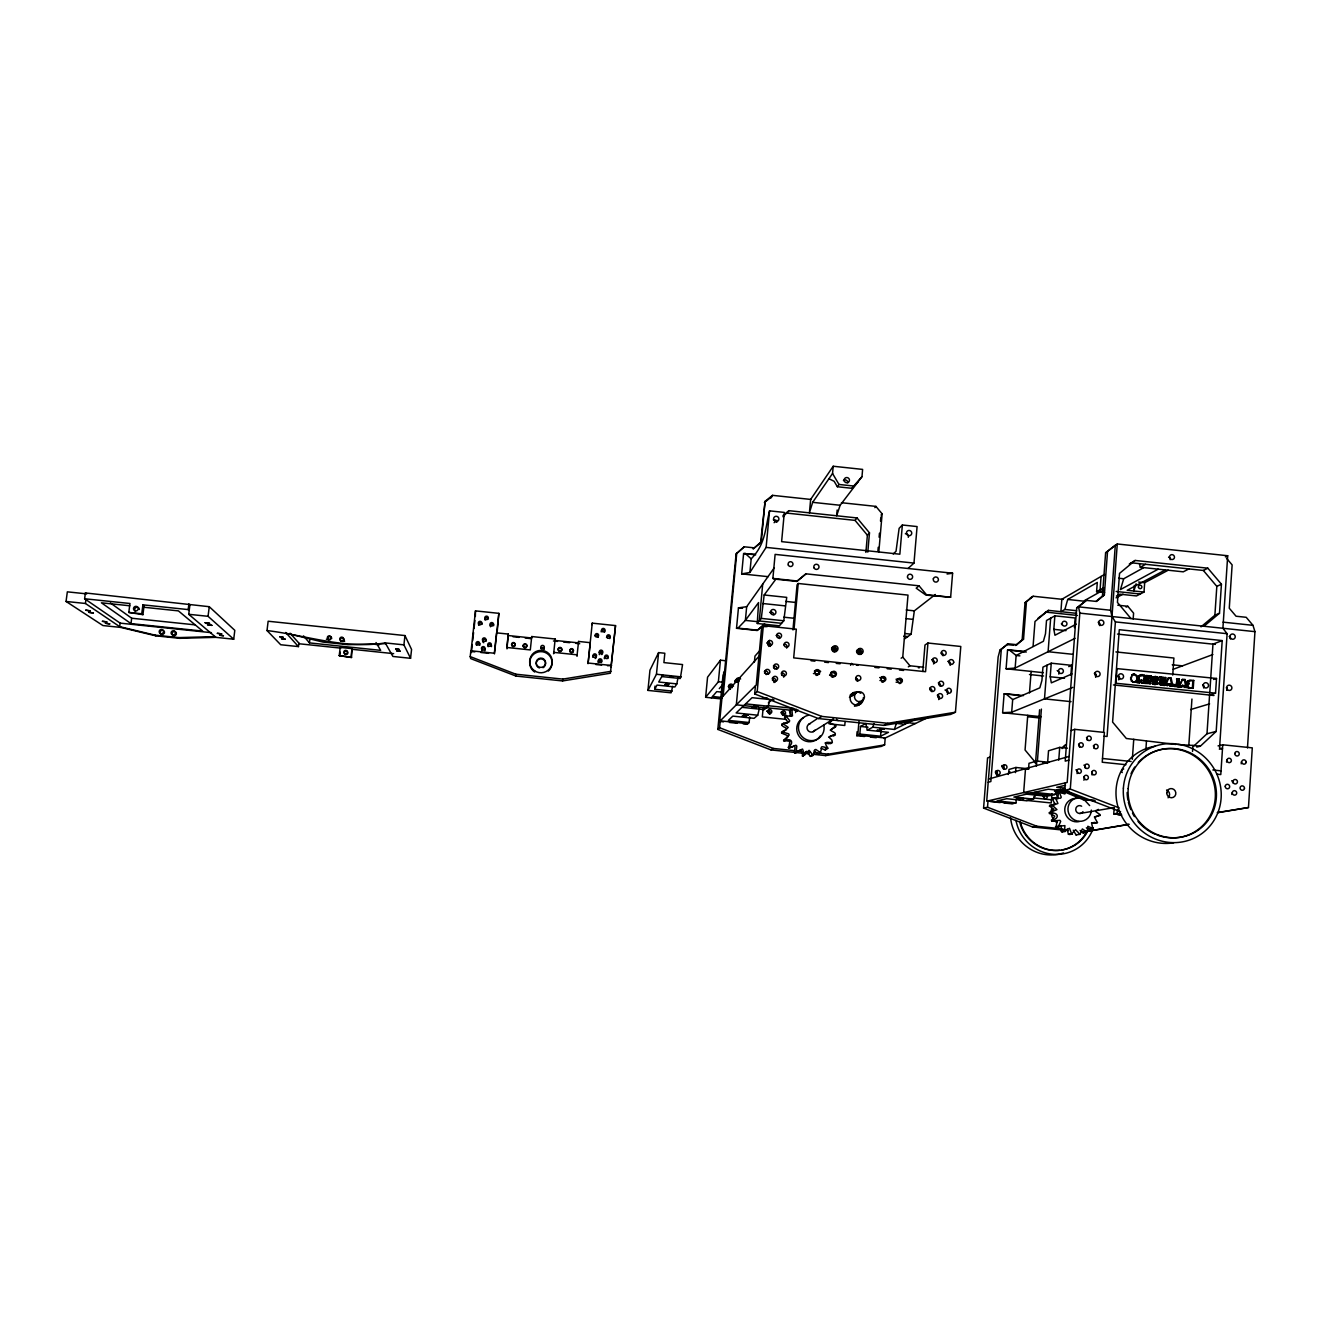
<?xml version="1.0" encoding="UTF-8"?>
<svg xmlns="http://www.w3.org/2000/svg" width="1321" height="1321" viewBox="0 0 1321 1321"><rect width="100%" height="100%" fill="white"/><g stroke="black" fill="none" stroke-linecap="round" stroke-linejoin="round"><path stroke-width="1.5" d="M1134.062 682.363C1138.785 681.619 1137.034 672.306 1132.13 674.816M1132.46 674.899L1130.677 679.803L1130.693 677.145M523.331 646.382L523.298 645.226M526.782 645.738A1.767 1.75 -2 0 0 524.404 643.855A1.767 1.75 -2 0 0 523.958 646.861A1.767 1.75 -2 0 0 526.782 645.738L526.798 645.275M526.798 646.431L526.815 645.986A1.75 1.734 -2.1 0 0 524.42 644.565A1.75 1.734 -2.1 0 0 523.661 647.224A1.75 1.734 -2.1 0 0 526.452 647.257M1062.216 790.156L1062.48 793.244M493.493 624.602A1.767 1.75 -5.9 0 0 491.164 622.653A1.767 1.75 -5.9 0 0 490.619 625.626A1.767 1.75 -5.9 0 0 493.493 624.602L493.509 624.156M511.689 645.077L511.656 643.921M515.107 644.598A1.767 1.75 -4.1 0 0 512.812 642.617A1.767 1.75 -4.1 0 0 512.218 645.573A1.767 1.75 -4.1 0 0 515.107 644.598L515.14 644.136M1247.47 747.934L1254.95 631.653L1252.985 625.328L1246.215 617.303L1236.06 616.23L1229.273 608.221L1232.13 564.893L1226.499 558.255M1218.259 812.613L1248.461 807.527L1252.291 747.868L1222.751 744.796L1218.061 745.886M1203.943 626.253L1219.498 613.241L1221.43 584.212L1207.856 568.195L1135.135 560.451L1129.29 564.034M1215.535 693.162L1216.509 678.466L1117.054 668.624L1115.997 683.287L1215.535 693.162L1209.574 695.028L1206.981 733.782L1194.167 745.721M1096.215 601.187L1102.441 596.019L1105.611 552.805L1117.269 543.971L1227.704 555.745L1222.899 628.268L1227.11 633.7L1219.547 748.214L1222.503 748.528L1219.382 749.238M1196.727 747.075L1200.327 746.216L1216.195 731.405L1222.206 640.586L1119.283 629.704L1112.596 722.075L1126.334 738.489L1175.954 744.45M1222.751 744.796L1220.786 774.568L1216.839 774.156M1188.339 683.915L1187.216 682.61L1187.744 680.893M1187.777 687.63L1186.605 685.533L1189.23 683.618L1188.157 681.289L1191.047 680.199L1193.755 680.48L1193.243 688.109L1188.273 687.845L1193.243 688.109M1192.351 688.406L1192.863 680.777L1193.755 680.48M1188.801 745.49L1191.938 699.04M1192.533 751.451L1192.946 745.44L1177.837 744.565M1209.755 693.145L1212.959 644.153L1222.206 640.586M1201.004 626.848L1214.891 615.223L1216.823 586.375L1203.348 570.457L1131.123 562.763M1162.001 677.145L1160.086 676.93L1159.541 684.559L1161.588 684.773L1163.834 679.853L1163.256 684.955L1165.172 685.153L1165.7 677.524L1162.81 677.623L1160.515 682.528L1161.142 677.442L1162.001 677.145L1161.77 680.067L1160.515 682.528M1160.581 682.478L1161.489 681.57M1162.397 685.252L1164.313 685.45L1165.7 677.524M1172.734 675.114L1173.907 658.04L1115.898 651.914M1172.685 686.342L1172.8 684.641L1176.912 684.691L1177.325 678.746L1179.339 678.961L1178.811 686.59L1174.435 686.524M1168.012 685.45L1165.882 685.236L1168.705 677.838L1171.133 678.102L1172.899 685.962L1168.491 683.865L1167.153 685.748L1167.632 684.179L1169.712 684.394L1169.977 686.045L1173.56 686.028L1173.675 684.344M1172.8 684.641L1176.037 684.988L1177.325 678.746M1177.936 686.887L1179.339 678.961M1133.17 619.021L1133.583 613.126L1127.804 606.273L1117.748 605.2M1116.41 596.035L1119.878 594.186L1136.506 595.936L1144.003 592.072L1144.68 582.693L1168.259 570.177M1132.328 759.311L1133.748 739.265M1136.968 682.577L1139.214 682.825L1141.526 680.1L1142.087 682.726L1144.102 682.94L1144.63 675.312C1137.199 672.339 1139.775 679.423 1137.794 682.28L1136.968 682.577L1139.643 679.489M1141.261 683.04L1143.276 683.238L1144.63 675.312M1146.446 678.416L1146.331 680.1L1149.022 680.381L1148.923 681.752L1144.812 681.702L1144.696 683.403L1150.822 683.651L1151.367 676.022L1146.182 675.477L1146.067 677.161L1149.22 677.491L1149.138 678.697L1145.621 678.713L1149.138 678.697M1145.522 683.089L1145.654 681.405M1144.812 681.702L1148.098 682.049L1149.022 680.381M1148.312 679.011L1149.22 677.491M1149.997 683.948L1151.367 676.022M1145.885 749.37L1146.446 741.378M1104.108 736.177L1107.081 736.474L1115.386 621.894L1111.985 616.527L1110.565 610.252L1115.304 545.177L1105.611 552.805M1103.629 731.487L1117.269 543.971M1121.479 814.694L1113.752 813.885L1114.181 807.858M1113.768 813.885L1117.137 813.34L1117.401 809.839M1134.326 585.368L1133.913 590.999L1136.11 583.799M1107.526 551.617L1104.356 594.978L1096.546 601.451L1086.357 600.378L1076.698 607.858L1065.221 761.144L1068.854 760.153M1120.604 811.771L1064.809 790.272L1065.37 782.858M1086.357 600.378L1078.53 606.851L1079.818 613.126L1067.186 782.428L986.704 801.203L998.131 657.049L999.964 650.097L1008.055 643.773L1016.807 644.698L1023.544 639.116L1026.45 601.782L1033.171 596.25L1063.372 599.437M1119.201 807.907L1070.291 789.066L1074.749 729.341L1104.389 732.428L1102.226 762.234L1125.954 764.71M1104.587 592.551L1096.595 591.709L1097.289 582.445L1067.715 599.453L1064.875 609.46L1060.895 611.689L1061.836 599.288L1104.571 574.404M1101.07 576.435L1100.096 589.76L1104.108 590.19M1036.391 766.18L1036.787 761.045L1049.023 762.316M1037.414 761.144L1041.394 709.096M1047.074 665.157L1044.498 698.875L1071.034 701.649M1050.657 618.178L1048.098 651.715L1072.52 654.275M1071.958 673.941L1051.334 682.858L1050.228 676.765L1051.252 663.192L1071.612 665.322L1070.885 675.031M1076.285 624.123L1054.951 635.252L1053.828 629.341L1054.868 615.834L1075.162 617.98L1074.435 627.624M1047.57 763.406L1048.527 750.774L1059.706 747.389L1067.467 748.181M1051.945 793.871L1051.252 802.97L1026.103 800.377M1058.748 760.169L1059.706 747.389M1057.923 798.743L1058.451 791.659L1054.455 791.229M1002.622 712.696L1011.688 712.234L1012.679 699.585L1005.727 693.74L1004.109 693.855L1002.622 712.696L1041.179 716.725M1006.09 668.773L1015.139 668.046L1016.13 655.48L1009.178 649.866L1007.56 650.015L1006.09 668.773L1043.359 672.686M1008.732 772.835L1008.996 769.466L1015.899 767.468L1028.167 768.739M1016.807 644.698L1015.42 645.457L1022.14 639.892L1025.046 602.673L1031.734 597.142M1015.502 772.603L1015.899 767.468M1004.076 802.986L1011.803 803.795L1015.998 802.887L1016.278 799.387M1027.738 715.322L1025.063 749.998L1035.383 762.399M1029.472 692.964L1031.14 671.415M1033.072 646.415L1034.987 621.497L1048.428 610.368L1076.632 613.357M1028.597 768.376L1028.993 763.307L1036.787 761.045M1035.466 763.67L1039.594 709.79M1068.392 830.645L1032.461 826.929L983.584 808.089L987.563 757.924L990.189 757.065M983.584 808.089L987.514 807.23L988.025 800.889L1013.19 803.498M1008.055 643.773L1001.301 649.354L990.849 781.537L988.207 782.263M508.288 634.08L506.835 647.472L530.299 649.932L531.736 636.54L555.167 639.001L555.051 640.437L578.35 642.865L578.581 641.445L590.289 642.683L588.043 663.703L592.237 623.149L615.536 625.593L610.401 673.215L562.581 680.942L515.983 676.071L470.705 658.618L470.21 656.603L470.854 650.774L494.335 653.235L496.564 632.858L508.288 634.08L506.983 648.859M755.43 685.781L754.671 693.954L818.525 718.558L883.931 725.378L950.674 714.413L955.446 712.217L960.796 646.481L927.953 643.03L924.981 645.011L922.768 671.448M950.641 597.241L952.606 573.215L775.113 554.391L772.884 578.416L774.007 579.011L796.811 581.422L805.975 573.826L919.053 585.814L926.434 594.681L950.641 597.241L925.922 595.094L916.196 588.175L919.053 585.814M923.709 667.237L909.954 665.784L902.755 657.115L908.006 595.094L798.214 583.486L797.058 584.889L792.947 629.919M908.105 568.426L913.983 563.093L917.088 526.567L902.359 524.998L899.122 528.35L896.034 551.253L893.227 554.011M904.472 638.984L911.127 634.179L914.33 610.847L935.351 594.5M927.953 643.03L925.559 671.712L793.69 657.875L796.315 629.176L763.34 625.692L761.606 627.822L756.273 684.955L719.664 721.431L723.578 721.844M857.098 731.702L856.751 735.698L859.839 734.063L880.562 736.21L881.041 730.513M902.359 524.998L899.849 554.209L781.619 541.643L784.327 512.416L769.549 510.847C765.156 528.598 765.701 543.922 751.187 558.849L749.899 572.488L741.675 573.875L743.607 553.549L754.77 554.308M813.472 754.341L825.592 755.595L881.322 746.415L884.641 744.879L885.219 738.01L857.775 735.153L858.997 721.134M607.776 658.552L607.825 658.089A1.75 1.734 16.1 0 0 605.761 656.454A1.75 1.734 16.1 0 0 604.407 658.684M836.655 515.768L840.139 505.266L861.986 476.65L862.613 469.401L833.204 466.247L810.648 499.421L809.41 512.862L812.663 502.327L832.544 473.496L833.204 466.247M845.11 721.53L844.763 725.477L829.076 723.842M865.882 552.426L867.385 535.187L869.482 532.858L857.065 517.948L788.984 510.682L783.023 515.487M867.798 552.128L869.482 532.858M859.839 734.063L860.499 726.451L865.783 723.528L867.286 730.117L888.472 732.329L880.562 736.21M877.887 551.319L878.234 547.29M879.109 537.218L879.456 533.189M880.513 521.101L880.859 517.072M878.795 552.228L882.131 513.836L875.922 506.389L841.444 502.707M836.82 513.852L837.167 510.005M794.004 629.523L798.214 583.486M790.173 715.817L790.536 711.854M764.165 594.978L786.722 597.373L783.799 620.771L779.373 625.824L757.263 623.495L761.292 618.393L764.165 594.978L776.253 578.648M759.558 657.627L760.269 650.081L754.968 656.091L754.407 662.019M754.671 693.954L757.197 691.51L763.34 625.692M768.112 645.457L768.492 641.395M763.043 708.997L762.316 716.89L785.896 719.351M768.839 646.464L769.416 640.355M764.628 624.371L757.131 630.48L736.524 628.301L738.456 607.858L746.679 606.686L774.354 567.683M738.786 678.73L736.325 704.82L766.23 707.94M746.679 606.686L745.374 620.391L737.993 628.119L736.524 628.301M765.074 501.336L761.292 541.775L753.119 548.925L760.566 542.914L765.074 501.336L772.521 495.342L811.044 499.47M757.263 623.495L758.551 602.574L745.374 620.391L756.685 621.58M743.195 723.875L747.108 724.288L749.156 722.537L749.684 716.841M762.712 584.097L759.261 620.969L781.57 623.314M749.899 572.488L766.13 547.389L769.549 510.847M720.985 698.892L705.629 697.29L707.561 677.178L720.44 660.186L726.137 660.781M705.629 697.29L718.376 681.768L720.44 660.186M809.426 753.911L771.035 749.932L717.831 729.407L723.016 675.031L724.205 673.561M719.664 721.431L736.127 553.945L744.251 546.795L753.812 547.802M717.831 729.407L719.598 727.722L720.242 720.837L747.785 723.71M723.132 696.117L736.771 552.822M661.771 676.567L680.298 678.515L682.561 664.562L663.902 662.597L664.826 653.251L658.601 652.607L649.949 670.209L647.934 690.404L671.118 692.815L672.686 686.293M672.224 691.098L654.704 689.265L655.018 686.061M647.934 690.404L656.454 674.271L658.601 652.607M611.012 667.188L615.536 625.593M578.581 641.445L576.963 656.19L577.194 654.836L553.763 652.376L553.648 653.746L555.167 639.001M768.029 674.139L768.095 673.512A2.477 2.46 39.8 0 0 764.331 671.415M1084.145 831.206L1083.203 833.006L1080.083 830.447M474.916 651.864L471.019 651.468L475.477 610.88L498.859 613.34L497.076 633.04M471.382 652.591L472.258 644.565M472.703 640.553L473.579 632.528M474.024 628.515L474.916 620.49M475.345 616.478L475.477 610.88M494.45 653.912L498.859 613.34M267.007 630.546C306.439 635.368 344.831 649.42 385.27 642.914L392.882 656.454L410.567 658.304L403.912 644.863L404.969 635.566L268.146 621.233L267.007 630.546L280.713 644.747L298.447 646.596L298.86 643.096M410.567 658.304L411.574 649.486L404.969 635.566M339.233 655.596L340.207 647.406L351.997 648.644L351.535 657.495L339.233 655.596L351.535 657.495M339.761 656.273L340.24 652.194M351.039 656.834L351.997 648.644M376.023 642.551L380.663 650.345L309.461 642.898L309.89 639.331M85.403 592.947L86.724 593.872L67.338 591.841L66.05 601.451L102.955 625.56L120.805 627.425L155.895 635.847L179.673 638.324L215.901 637.349L233.718 639.215L234.808 630.348L209.263 606.702L85.403 592.947L84.627 598.76L120.145 623.132L211.426 632.676M1226.565 762.085L1226.648 761.507A2.262 2.18 52.8 0 0 1226.565 760.929M189.2 610.484L188.193 609.592L188.92 603.796M215.901 637.349L188.721 614.298L189.943 604.688M233.718 639.215L208.058 616.313L209.263 606.702M562.581 680.942L562.812 679.11L611.029 671.316M142.916 614.661L141.743 613.786L142.916 604.853L144.055 605.745L142.916 614.661L128.798 612.432L129.97 603.499L84.627 598.76M143.972 607.264L178.401 610.88L202.674 631.091L130.977 623.611L131.671 618.228L110.37 602.937M120.145 623.132L119.683 626.666L154.854 635.104L178.715 637.597L215.042 636.623M859.377 704.539L860.615 703.977M120.805 627.425L85.436 603.482L85.948 599.668M1162.546 683.056L1163.041 680.166L1160.73 685.087L1161.588 684.773M1157.014 680.612L1156.899 677.557L1153.464 676.748M1156.469 681.025L1158.368 679.39L1157.741 677.244L1152.804 676.996M1073.296 830.232L1075.971 834.872L1080.05 834.344L1082.345 828.944L1087.249 832.213L1087.843 826.269L1092.781 828.498L1091.542 822.801L1097.454 822.62L1094.581 817.451L1100.211 814.694L1095.869 811.721L1095.902 810.434M1137.86 676.814C1140.32 683.535 1127.176 681.553 1134.871 682.049M819.251 753.697L818.062 754.225L814.363 750.741M818.343 754.407C825.097 748.479 816.345 744.681 827.805 748.033C820.077 737.002 835.698 746.844 831.487 739.479C823.462 734.278 842.6 736.243 832.081 731.306C826.764 729.142 842.534 725.444 831.586 724.205M850.575 665.289L851.5 663.373L853.135 664.942M1059.871 826.17L1056.073 827.276L1057.064 821.002L1051.698 820.985L1054.769 816.13L1049.303 812.828L1053.861 809.195L1049.468 806.091L1054.819 804.076L1052.226 798.214L1060.565 798.198L1061.258 797.207L1059.392 792.286L1064.842 793.938L1065.502 792.022M1049.303 812.828L1056.949 809.591L1052.54 805.48L1057.923 803.465L1055.314 797.554M654.704 689.265L657.032 685.087L674.882 686.953L676.847 683.898L677.937 677.987M569.83 650.956L570.012 649.833M573.248 651.6A1.75 1.734 7.8 0 0 571.217 649.354A1.75 1.734 7.8 0 0 570.276 652.211A1.75 1.734 7.8 0 0 573.248 651.6L573.43 650.46M828.63 737.101L833.601 735.12M786.259 729.803C788.142 727.194 780.926 727.26 781.966 724.205L789.314 721.827L789.644 720.639L786.144 716.131L792.484 715.899L791.84 708.964L796.992 711.392L797.983 709.922M781.801 725.097L783.584 723.016M1080.05 834.344L1075.542 829.687L1071.645 833.931L1069.498 828.284L1064.544 831.074L1064.924 825.642L1058.6 826.17L1060.697 821.414L1059.97 820.324L1051.698 820.985M479.506 643.921A1.767 1.75 -9.7 0 0 477.492 641.643A1.767 1.75 -9.7 0 0 476.501 644.516A1.767 1.75 -9.7 0 0 479.506 643.921L479.589 643.476M479.787 645.325L479.886 644.879A1.75 1.734 -9.8 0 0 478.02 643.03A1.75 1.734 -9.8 0 0 476.402 645.11M558.205 649.717L558.37 648.578M561.607 650.411A1.75 1.734 5.1 0 0 559.625 648.132A1.75 1.734 5.1 0 0 558.634 650.972A1.75 1.734 5.1 0 0 561.607 650.411L561.772 649.272M591.924 624.668L592.237 623.149M481.719 623.661A1.767 1.75 -7.4 0 0 479.738 621.349A1.767 1.75 -7.4 0 0 478.714 624.206A1.767 1.75 -7.4 0 0 481.719 623.661L481.818 623.215M821.051 753.036L815.817 749.453L814.661 749.866L813.109 755.331L809.113 750.311L803.052 756.041L800.807 750.08L794.449 752.755L795.027 746.959L794.004 746.249L788.703 748.132L789.875 741.312L783.601 740.437L789.132 735.021L788.703 733.849L783.221 732.214L788.224 727.425L783.403 723.925M788.059 747.438C794.912 742.765 791.064 736.854 783.997 741.279M1189.148 687.547L1187.513 685.781L1188.504 683.766M749.156 722.537L728.366 720.374L732.825 716.114L754.076 718.327L757.742 715.206L759.525 707.808M742.006 707.329L764.248 709.641L768.261 706.223L769.697 700.378M1143.458 567.782L1123.709 578.763L1120.456 589.562L1158.203 569.169M1181.172 681.471L1179.059 687.003L1181.189 687.234L1182.559 685.351L1186.968 687.448L1185.185 679.572L1181.882 679.621L1185.185 679.572M1181.189 687.234L1182.559 685.351M791.395 716.378L789.529 711.193L790.503 710.318M867.286 730.117L872.818 727.194L873.99 723.528M872.818 727.194L894.35 729.44L896.199 723.958M1155.033 682.825L1157.345 681.983L1158.401 683.485L1152.721 683.948L1157.543 683.783C1156.255 682.148 1150.74 682.709 1156.668 680.959M1179.059 687.003L1182.757 679.324M1165.733 683.684L1167.847 678.152L1171.133 678.102M853.052 692.683L853.96 694.499L855.281 693.393M805.926 752.045L803.052 756.041M1152.688 680.15L1156.354 678.433L1153.084 678.763L1152.176 677.392L1155.677 676.335M1161.407 682.23L1163.669 677.31M1015.998 802.887L997.008 800.922L1006.701 798.71L1026.087 800.708L1033.55 799.106L1035.714 794.334M1026.582 794.169L1046.777 796.249L1054.885 794.515L1057.213 789.512M811.986 754.885L810.384 756.405L806.471 751.286M1076.945 834.509L1075.971 834.872M1091.641 823.214L1094.515 822.389M662.68 674.932L658.733 682.016L676.847 683.898M825.047 742.98L828.878 743.756L830.909 742.881M785.417 723.198C792.798 723.413 780.084 717.187 786.589 715.322M1051.334 820.192C1060.746 819.053 1058.055 810.747 1049.419 813.67M771.018 497.918L772.521 495.342M744.251 546.795L736.127 553.945M831.751 719.813L829.027 723.148M783.601 740.437C796.679 733.155 773.809 735.434 785.153 730.1M1139.214 682.825L1141.526 680.1M760.566 542.914L761.292 541.775M782.957 516.742L788.984 510.682M833.518 718.888L829.836 722.818L830.975 724.139M828.944 478.73L834.145 481.29L837.349 486.739L839 484.46L853.729 486.029L861.986 476.65M837.349 486.739L851.995 488.308L853.729 486.029M1057.576 798.726L1056.288 792.963L1060.003 791.708M1138.834 679.803C1138.157 675.51 1133.286 671.927 1132.047 675.411M1143.804 675.625L1138.091 676.302L1138.9 675.989M757.131 630.48L764.644 623.842M796.811 581.422L805.975 573.826M787.382 513.159L855.05 520.375L857.065 517.948M711.392 697.901L716.742 691.61L722.67 692.237M719.268 688.621L722.95 684.311M874.849 507.644L875.922 506.389M851.995 488.308L858.023 481.851M881.041 515.058L882.131 513.836M721.943 697.455L758.948 656.322M1067.153 829.06L1068.326 834.063L1069.498 834.311M1086.341 827.838L1089.462 828.961L1093.392 827.92M821.216 748.396L825.278 750.014L825.658 747.818M835.83 726.633L830.232 730.117M768.327 702.904L772.702 699.106M1038.058 618.211L1048.428 610.368M1135.135 560.451L1119.531 573.38L1117.434 602.426L1130.974 618.542M764.347 502.607L771.761 496.63M774.106 522.703L777.078 520.292M789.496 710.863L791.84 708.964M784.509 717.353L786.144 716.131M1153.53 679.853L1152.49 681.504L1153.563 683.634M781.504 732.428L783.122 731.289M781.619 733.353L783.221 732.214M901.153 658.205L902.755 657.115M854.869 693.508L852.97 694.863M808.601 724.42L817.105 718.773M849.436 697.339L856.239 692.815A6.655 6.555 46.2 0 0 850.03 695.308M852.326 695.82L854.687 694.268M771.035 749.932L773.297 748.446L793.69 750.559M818.525 718.558L821.778 716.411L887.927 723.297L955.446 712.217M795.572 712.597L795.985 708.915M908.32 666.841L909.954 665.784M1153.629 676.682L1153.927 678.449M813.142 731.652L833.188 719.103M854.67 705.645L862.696 700.609A5.053 4.97 46.1 0 0 861.176 692.039A5.053 4.97 46.1 0 0 854.538 697.505A5.053 4.97 46.1 0 0 862.696 700.609M788.703 748.132L795.886 745.242L796.811 746.084L796.15 751.748L802.541 749.057L804.819 755.051M1030.314 598.017L1033.171 596.25M1025.046 602.673L1026.45 601.782M835.714 725.708L833.865 727.805M794.449 752.755L796.15 751.748M795.259 753.218L796.976 752.21M1187.1 684.377L1189.23 683.618M833.435 736.028L835.384 734.922M802.144 755.843L803.895 754.869M1096.595 591.709L1103.613 587.779M1139.462 563.918L1140.304 567.254L1145.571 564.298M1054.868 615.834L1046.513 620.49L1045.489 633.783L1043.408 641.263L1016.13 655.48L1019.895 655.877M1100.938 591.412L1083.468 601.138L1067.715 599.453M999.964 650.097L1001.301 649.354M1076.698 607.858L1078.53 606.851L1110.565 610.252M830.463 743.69L832.395 742.617M1022.14 639.892L1023.544 639.116M1102.441 596.019L1104.356 594.978M1098.428 809.377L1097.057 810.07M810.384 756.405L812.184 755.43M811.309 756.322L813.109 755.331M825.278 750.014L827.854 748.363M1165.37 569.929L1127.193 590.289L1144.003 592.072M1157.345 681.983L1153.695 682.28M856.421 665.14L857.94 665.355M1116.063 597.868L1123.098 594.136M825.592 755.595L828.366 754.159L884.641 744.879M883.931 725.378L887.927 723.297M1188.917 568.922L1183.269 571.828L1140.304 567.254M1126.103 607.132L1127.804 606.273M1225.376 556.917L1227.704 555.745M1203.348 570.457L1207.856 568.195M1015.139 668.046L1075.096 638.324M894.35 729.44L914.512 719.516M1061.143 825.608L1061.39 831.52L1062.414 831.817M884.112 738.538L929.72 716.643M1051.252 663.192L1042.946 667.105L1041.922 680.464L1039.842 687.828L1012.679 699.585M1216.823 586.375L1221.43 584.212M1068.722 666.626L1071.612 665.322M1214.891 615.223L1219.498 613.241M781.966 724.205L784.509 723.363M1011.688 712.234L1072.735 687.382M1131.635 675.213L1134.112 674.123M1138.405 675.906L1140.617 675.014M1155.825 681.273L1157.312 680.711M1136.803 677.789L1138.57 677.161M1136.803 678.697L1138.603 677.921M1131.222 681.108L1132.46 681.289M1136.671 679.621L1138.818 678.548M1134.673 682.23L1136.06 681.669M1142.252 680.166L1140.717 680.398M1173.015 669.367L1212.893 654.539M1155.462 676.765L1157.345 676.913M1153.084 678.763L1154.752 678.119M1153.91 678.433L1157.741 677.244M1143.276 683.238L1144.102 682.94M1154.339 678.367L1156.387 678.68M1157.213 677.954L1158.055 677.64M1160.086 676.93L1159.227 677.244L1161.142 677.442M1148.098 682.049L1148.923 681.752M1152.16 680.546L1156.288 678.895M1157.427 678.367L1158.269 678.069M1157.559 678.829L1158.418 679.011M1157.526 679.704L1158.368 679.39M1153.794 682.016L1157.857 680.315M1160.911 680.381L1161.77 680.067M1152.308 683.601L1153.15 683.304M1154.504 682.825L1155.347 682.511M1160.796 681.141L1161.638 680.827M1162.992 680.166L1163.884 679.869M1153.233 684.228L1154.075 683.931M1153.827 684.443L1154.67 684.146M1154.521 684.575L1155.363 684.261M1155.281 684.575L1158.401 683.485M1164.313 685.45L1165.172 685.153M1167.632 684.179L1168.491 683.865M1169.712 684.394L1170.588 684.096M1169.977 686.045L1170.852 685.748M1176.037 684.988L1176.912 684.691M1187.463 681.19L1189.924 680.166M1187.166 682.098L1188.058 681.785M1187.216 682.61L1188.107 682.297M1187.414 683.106L1188.306 682.808M1187.794 683.551L1188.685 683.254M1184.64 685.566L1181.684 685.649M1186.753 684.856L1187.645 684.559M1186.605 685.533L1187.496 685.236M1186.638 686.078L1187.513 685.781M1184.029 687.531L1184.904 687.234M1186.77 686.573L1187.893 686.689M1187.348 687.333L1188.669 687.333M1188.817 687.993L1189.709 687.696M1213.537 679.473L1216.509 678.466M1071.05 730.546L1074.749 729.341M1188.107 680.678L1192.863 680.777M1153.398 679.886L1155.512 678.746M1190.617 709.559L1209.607 703.862M1155.693 681.256L1154.95 682.445M988.455 779.093L1069.118 756.438M1094.415 816.84L1100.063 815.536M1206.981 733.782L1216.195 731.405M1065.552 785.252L1056.701 787.283L1064.495 788.092M1064.809 790.272L1070.291 789.066M1056.288 792.963L1059.392 792.286M1051.83 798.941L1054.918 798.297M1049.617 805.249L1052.688 804.638M1049.468 806.091L1052.54 805.48M1058.748 789.529L1082.972 799.585L1094.234 800.245M1079.67 813.505L1113.785 807.676M1129.125 824.238L1082.378 832.081L1085.565 831.652M1087.166 831.437L1128.547 824.486M1217.252 812.564L1248.461 807.527M1032.461 826.929L1036.82 826.236L1062.992 828.944M1055.496 826.649L1058.6 826.17M1056.073 827.276L1059.194 826.797M1094.118 823.115L1097.454 822.62M947.074 574.024L952.606 573.215M1061.39 831.52L1064.544 831.074M1062.134 831.949L1065.287 831.503M1089.462 828.961L1092.781 828.498M1068.458 834.36L1071.645 833.931M1069.283 834.525L1072.47 834.096M1083.203 833.006L1087.249 832.213M1052.226 798.214L1056.189 798.462M784.955 716.56L786.54 716.477M286.409 633.287L323.084 642.089L347.918 644.681L385.699 643.657M764.265 626.649L767.27 626.583M918.31 667.765L919.383 667.782M721.877 698.347L718.905 697.934L721.893 698.099M896.216 722.637L897.52 722.57L896.563 722.273M1065.172 788.703L1063.091 788.654L1065.271 789.05M1045.324 762.861L1042.963 762.514L1047.124 762.861M767.435 705.645L793.805 708.403M745.638 703.862L768.261 706.223M907.147 720.705L911.242 721.134M763.488 707.379L791.543 710.302M899.865 721.877L915.436 723.495M894.73 723.248L904.802 724.288M757.742 715.206L736.127 712.944L752.078 697.686L774.106 699.965M860.499 726.451L868.029 727.244M1102.49 758.485L1131.106 761.474M1212.86 769.978L1221.033 770.837M729.456 722.455L737.3 723.264M856.751 735.698L864.561 736.507M870.423 737.118L876.285 737.729M1028.894 769.037L1025.509 768.69L1023.659 792.583L1050.806 795.391M797.768 750.972L801.847 751.401M805.926 751.831L810.004 752.243M814.083 752.673L828.366 754.159M1069.283 791.411L1048.197 789.215L1013.868 797.075L1033.55 799.106M1059.987 791.312L1063.57 791.692M1034.376 792.385L1054.885 794.515M1082.972 799.585L1095.274 800.856M1034.095 798L1051.499 799.799M1117.137 813.34L1120.935 813.736M990.568 801.599L1000.212 802.59M1117.847 814.76L1121.694 815.156M1223.064 622.158L1252.985 625.328M741.675 573.875L768.095 576.666M772.884 578.416L797.157 580.992M1064.875 609.46L1076.648 610.715M1079.818 613.126L1254.95 631.653M1045.472 612.069L1077.457 615.454M1115.386 621.894L1227.11 633.7M906.14 609.972L914.33 610.847M1117.5 634.08L1215.337 644.4M1053.828 629.341L1066.03 630.629M785.648 601.385L795.82 602.475M762.679 603.499L785.169 605.877M906.272 618.657L912.382 619.301M738.456 607.858L742.534 608.287M783.782 617.188L793.855 618.245M761.292 618.393L783.799 620.771M905.001 633.535L911.127 634.179M1006.685 644.532L1013.669 645.275M903.729 636.177L907.775 636.606M1172.255 664.793L1182.444 665.85M1009.178 649.866L1024.881 651.534M1007.56 650.015L1026.334 651.996M737.993 628.119L757.379 630.167M1133.038 674.486L1134.855 674.684M1145.357 675.791L1150.525 676.335M1153.86 676.682L1155.825 676.897M1162.81 677.623L1164.841 677.838M1176.45 679.06L1178.464 679.275M1145.241 677.475L1148.395 677.805M1145.505 680.414L1148.197 680.695M1137.794 682.28L1140.04 682.511M1173.56 686.028L1178.811 686.59M1179.934 686.705L1182.064 686.937M1029.472 674.519L1043.557 676.005M1050.228 676.765L1064.495 678.267M1113.438 684.939L1213.999 695.507M811.077 660.748L814.958 661.16M824.618 662.168L828.482 662.581M836.226 663.39L840.09 663.786M874.865 667.435L878.96 667.865M887.167 668.723L891.262 669.153M899.469 670.028L903.581 670.457M508.42 635.55L531.736 637.993L531.736 636.54M513.027 636.739L519.087 637.383M525.147 638.01L531.224 638.654M553.449 640.982L557.495 641.412M563.555 642.039L569.632 642.683M575.692 643.31L579.737 643.74M814.562 670.672L820.671 671.316M830.876 672.372L834.955 672.802M879.803 677.508L883.865 677.937M896.084 679.209L902.193 679.853M813.439 673.512L819.482 674.156M829.571 675.213L835.615 675.84M879.951 680.48L883.98 680.909M896.084 682.181L900.113 682.594M1005.727 693.74L1023.445 695.606M1004.109 693.855L1019.168 695.424M142.916 604.853L188.193 609.592M129.788 605.778L101.42 602.805L130.977 623.611M66.05 601.451L85.436 603.482M188.721 614.298L208.058 616.313M128.798 612.432L141.743 613.786M588.192 663.043L611.623 665.503L607.511 665.734M480.778 652.491L488.588 653.301M595.837 664.513L601.682 665.124M385.27 642.914L403.912 644.863M131.671 618.228L195.161 624.866M326.37 639.248L330.448 639.661M340.62 640.735L344.682 641.164M371.118 643.921L379.259 644.764M656.454 674.271L681.355 676.88M718.376 681.768L724.09 682.363M1028.63 716.824L1038.867 717.897M352.492 649.338L393.658 653.647M470.21 656.603L515.834 674.205L562.812 679.11M1192.946 745.44L1200.327 746.216M712.58 696.497L722.24 697.505M812.663 502.327L840.139 505.266M1118.639 578.218L1123.709 578.763M1138.619 582.049L1144.68 582.693M766.13 547.389L913.983 563.093M1116.146 591.461L1140.238 594.021M743.607 553.549L755.678 554.837M861.787 701.468L859.311 701.517M1056.899 792.385L1059.227 793.128M757.197 691.51L821.778 716.411M987.514 807.23L1036.82 826.236M719.598 727.722L773.297 748.446M1060.367 789.165L1084.673 799.255M154.854 635.104L155.895 635.847M178.715 637.597L179.673 638.324M745.061 553.284L751.187 558.849M1082.906 798.264L1089.643 805.562M285.699 632.495L298.447 646.596M290.075 633.205L299.504 643.806L340.719 648.116L340.207 647.406M303.516 635.88L309.461 642.898M855.05 520.375L867.385 535.187M832.544 473.496L839 484.46M1132.031 680.81L1131.486 679.489M785.235 739.364L785.615 740.206M1184.31 679.886L1186.076 687.746M1170.274 678.416L1172.041 686.26M1052.375 812.266L1052.49 813.125M515.834 674.205L515.983 676.071M1065.337 790.47L1065.387 791.329M1230.231 638.687L1230.231 638.192A2.378 2.279 47.5 0 0 1229.306 636.623M843.425 480.431A2.659 2.592 30.1 0 1 847.752 482.743M838.274 720.539A2.081 2.048 47.7 0 1 836.573 719.318M769.846 714.017A2.064 2.048 45 0 0 769.615 711.111A2.064 2.048 45 0 0 766.708 711.309A2.064 2.031 45 0 1 769.582 713.125L769.565 713.654A2.064 2.031 45 0 1 769.4 714.166M781.157 712.168A2.064 2.048 45.7 0 1 783.568 715.355M728.812 685.649A2.493 2.46 39.2 0 1 732.214 687.647M735.037 680.728A2.493 2.46 39 0 1 739.314 680.464M730.067 688.852A2.51 2.477 39.1 0 1 729.489 684.575A2.51 2.477 39.1 0 1 733.485 686.243M736.92 682.263A2.51 2.477 38.9 0 1 736.887 678.532A2.51 2.477 38.9 0 1 740.619 679.027M735.12 681.355A2.064 2.031 39.1 0 1 737.845 682.396M728.68 687.267A2.064 2.031 39.3 0 1 730.546 688.935M781.421 712.663A2.064 2.031 45.7 0 1 783.188 714.446L783.188 714.975A2.064 2.031 45.7 0 1 783.056 715.503M728.399 686.359A2.081 2.048 39.2 0 1 731.784 687.547M735.219 682.148A2.064 2.048 39 0 1 739.133 680.976M773.363 519.814A2.659 2.609 27.9 0 1 776.781 522.29M905.347 533.767A2.659 2.592 35.8 0 1 908.287 537.3M769.648 612.482A2.708 2.659 34.2 0 1 773.792 614.661M856.834 678.499A2.972 2.923 44.4 0 1 857.725 681.322M855.628 679.357A2.956 2.906 44.5 0 1 856.454 680.645M856.586 650.659A2.857 2.807 42.1 0 1 860.813 650.262A2.857 2.807 42.1 0 1 860.714 654.506M831.553 648.017A2.857 2.807 40.9 0 1 835.797 647.637A2.857 2.807 40.9 0 1 835.698 651.88M856.47 651.715A1.965 1.932 42.1 0 1 856.883 651.418L857.874 651.203A1.965 1.932 42.1 0 1 859.195 654.572M857.89 653.978A1.982 1.948 42.1 0 0 859.377 654.225L859.855 654.044A1.982 1.948 42.1 0 0 858.931 650.361L857.956 650.593A1.982 1.948 42.1 0 0 857.18 653.235M831.536 649.106A1.965 1.932 40.9 0 1 831.949 648.809L832.924 648.578A1.965 1.932 40.9 0 1 834.245 651.963M832.857 651.352A1.982 1.948 40.9 0 0 834.344 651.6L834.822 651.418A1.982 1.948 40.9 0 0 833.914 647.736L832.924 647.951A1.982 1.948 40.9 0 0 832.164 650.609M814.908 730.133A4.31 4.244 48.2 0 1 811.127 732.082L810.037 731.884A4.31 4.244 48.2 0 1 807.131 728.697L807.015 727.574A4.31 4.244 48.2 0 1 810.351 723.611M823.809 725.113A12.929 12.748 48.2 0 1 814.149 740.371A12.929 12.748 48.2 0 1 798.776 730.496A12.929 12.748 48.2 0 1 808.435 715.239M820.291 735.913A12.847 12.665 48.3 0 1 800.13 737.531A12.847 12.665 48.3 0 1 803.531 717.6M815.982 675.345A2.493 2.46 42.3 0 0 818.789 673.281L818.805 672.637A2.493 2.46 42.3 0 0 814.397 671.349M833.122 677.079A2.493 2.46 43.1 0 0 835.235 674.965L835.235 674.321A2.493 2.46 43.1 0 0 830.331 674.271L830.331 674.932A2.493 2.46 43.1 0 0 830.496 675.543M832.478 677.079A2.493 2.46 43.1 0 1 831.289 676.567M863.307 697.736A6.688 6.572 46.2 0 1 855.859 705.051A6.688 6.572 46.2 0 1 850.608 695.837A6.688 6.572 46.2 0 1 860.78 693.294M861.804 700.411A6.655 6.555 46.2 0 1 854.406 705.959M896.365 680.232A2.493 2.444 45.7 0 1 900.972 681.537L900.889 682.181A2.493 2.444 45.7 0 1 899.75 683.667M881.966 682.247A2.493 2.444 45.1 0 0 884.443 680.579L884.558 679.935A2.493 2.444 45.1 0 0 880.413 677.921M773.363 666.015A2.477 2.444 39.8 0 1 776.715 669.153M781.619 672.818A2.493 2.444 41 0 1 783.617 677.161M772.224 678.267A2.493 2.46 41.1 0 1 774.849 682.445M855.546 678.334A2.477 2.427 44.4 0 1 857.164 680.876M784.245 644.252A2.477 2.444 38.1 0 1 786.672 648.132M766.692 643.046A2.477 2.444 36.9 0 1 770.292 646.415M776.187 635.434A2.477 2.444 36.7 0 1 779.539 638.555M944.977 690.041A2.493 2.427 47.4 0 1 947.273 694.367M929.621 688.224A2.493 2.444 47 0 1 931.734 691.56M947.718 661.408A2.477 2.427 45.4 0 1 950.526 663.538L950.542 664.166A2.477 2.427 45.4 0 1 950.08 665.338M941.444 652.557A2.477 2.427 44.6 0 1 942.93 655.728M938.29 682.957A2.493 2.427 46.7 0 1 940.403 686.293M937.283 695.209A2.493 2.444 47.6 0 1 938.67 699.585M931.817 659.674A2.477 2.427 44.9 0 1 934.244 662.217L934.145 662.845A2.477 2.427 44.9 0 1 933.501 663.935M724.552 674.783A1.866 1.849 36.8 0 1 724.486 671.563M135.006 610.731A2.361 2.295 -25.6 0 1 136.41 607.313A2.361 2.295 -25.6 0 1 139.366 609.46M163.193 634.295A2.163 2.114 -26.4 0 1 160.303 633.056A2.163 2.114 -26.4 0 1 161.889 630.299A2.163 2.114 -26.4 0 1 164.498 632.032M164.498 632.577A2.163 2.114 -26.4 0 1 164.085 633.601M175.082 635.533A2.163 2.114 -26.3 0 1 172.192 634.295A2.163 2.114 -26.3 0 1 173.778 631.537A2.163 2.114 -26.3 0 1 176.387 633.271M176.387 633.816A2.163 2.114 -26.3 0 1 175.974 634.856M341.099 641.23A1.882 1.849 -21.1 0 1 340.934 638.406A1.882 1.849 -21.1 0 1 343.774 638.704A1.882 1.849 -21.1 0 1 342.948 641.428M328.681 639.942A1.882 1.849 -21.6 0 1 329.061 636.739A1.882 1.849 -21.6 0 1 331.67 638.637M539.397 667.947A4.69 4.657 -0.1 0 1 536.425 662.069A4.69 4.657 -0.1 0 1 542.353 659.129A4.69 4.657 -0.1 0 1 545.309 665.008M544.78 666.098A4.69 4.657 -0.1 0 1 542.964 667.699M534.708 672.042A11.212 11.129 0 0 1 532.115 655.827A11.212 11.129 0 0 1 548.595 654.671A11.212 11.129 0 0 1 548.331 671.085M599.074 652.607A1.75 1.734 14.6 0 1 601.732 651.814A1.75 1.734 14.6 0 1 601.815 654.589M599.684 654.638A1.75 1.734 14.6 0 1 599.107 653.928M595.111 635.748A1.75 1.734 13.1 0 1 598.165 637.399M601.187 631.9A1.75 1.734 14.2 0 1 603.103 629.902A1.75 1.734 14.2 0 1 604.556 632.247M606.504 637.366A1.75 1.734 15.5 0 1 608.75 636.375A1.75 1.734 15.5 0 1 609.774 638.621M592.733 657.214A1.75 1.734 13.3 0 1 594.021 655.266A1.75 1.734 13.3 0 1 596.118 656.388A1.75 1.734 13.3 0 1 595.177 658.535M598.215 662.597A1.75 1.734 14.9 0 1 599.767 660.137A1.75 1.734 14.9 0 1 601.451 662.515M490.537 626.798A1.75 1.734 -6 0 1 491.379 624.173A1.75 1.734 -6 0 1 493.724 625.659M485.187 620.143A1.75 1.734 -6.2 0 1 486.078 617.848A1.75 1.734 -6.2 0 1 488.39 618.74M478.763 625.328A1.75 1.734 -7.5 0 1 479.804 622.934A1.75 1.734 -7.5 0 1 482.066 624.272M483.783 642.683A1.75 1.734 -8.5 0 1 482.743 640.569A1.75 1.734 -8.5 0 1 484.774 639.347A1.75 1.734 -8.5 0 1 486.178 641.23M488.176 646.696A1.75 1.734 -8.2 0 1 489.728 644.252A1.75 1.734 -8.2 0 1 491.412 646.613M481.868 650.427A1.75 1.75 -9.6 0 1 483.668 647.984A1.75 1.75 -9.6 0 1 484.89 650.741M513.093 646.679A1.75 1.734 -4.2 0 1 511.937 644.07A1.75 1.734 -4.2 0 1 514.794 643.872A1.75 1.734 -4.2 0 1 514.001 646.613M540.85 648.611A1.75 1.734 1.3 0 1 544.235 649.42M773.446 667.765A2.46 2.427 39.9 0 1 774.816 669.053M764.463 672.917A2.46 2.427 39.9 0 1 766.246 674.618M781.586 675.014A2.46 2.427 41.1 0 1 782.049 675.444M772.306 679.935A2.46 2.444 41.2 0 1 773.908 682.478M1057.18 670.589A2.477 2.394 47.6 0 1 1058.815 674.139M1226.4 687.894A2.378 2.295 49.6 0 1 1226.879 689.017L1226.895 689.628A2.378 2.295 49.6 0 1 1226.747 690.223M1094.382 673.462A2.229 2.163 48.1 0 1 1095.472 676.814M1202.638 684.939A2.378 2.295 49.4 0 1 1203.547 687.663M1118.276 676.071A2.378 2.295 48.4 0 1 1118.491 679.787M1091.84 772.174A2.262 2.196 53.4 0 1 1091.988 774.899M1075.888 769.879A2.262 2.196 53.3 0 1 1077.622 772.025L1077.556 772.603A2.262 2.196 53.3 0 1 1077.028 773.611M1083.914 765.156A2.262 2.196 53.1 0 1 1085.284 768.046M1084.046 776.979A2.262 2.196 53.7 0 1 1083.814 780.133M1047.091 795.919A1.932 1.866 54.9 0 1 1046.364 798.379A1.932 1.866 54.9 0 1 1043.854 797.785A1.932 1.866 54.9 0 1 1044.168 795.225M1034.525 794.631A1.932 1.866 54.8 0 1 1033.633 797.141M1043.507 795.803A1.915 1.866 54.9 0 1 1044.003 798.445M995.473 771.216A2.295 2.246 53.5 0 1 996.628 775.295M1001.78 765.569A2.295 2.246 53.1 0 1 1003.712 769.334M1008.303 774.486A2.312 2.262 53.5 0 1 1009.971 771.778M1061.324 623.826A2.46 2.394 45 0 1 1062.53 625.279M1098.643 622.885A2.213 2.147 45.5 0 1 1099.468 625.427M1122.239 772.603A2.279 2.213 53.3 0 1 1121.793 771.514L1121.777 770.919A2.279 2.213 53.3 0 1 1123.692 769.037M1093.309 745.837A2.262 2.196 52 0 1 1094.151 748.446M1078.563 744.301A2.262 2.196 51.9 0 1 1079.422 746.91M1086.489 737.663A2.262 2.196 51.5 0 1 1087.332 740.272M1241.113 762.101A2.262 2.18 52.8 0 1 1241.294 762.679L1241.311 763.257A2.262 2.18 52.8 0 1 1241.179 763.819M1231.667 780.744A2.262 2.18 53.7 0 1 1232.658 782.792M1231.899 793.327A2.262 2.18 54.2 0 1 1231.816 794.482M1062.761 747.422A26.37 25.594 53 0 1 1065.188 745.094M1062.101 748.578A26.403 25.611 53 0 1 1065.618 744.961M1056.883 822.603A12.285 11.922 55.7 0 1 1054.455 820.523M1052.622 817.897A12.285 11.922 55.7 0 1 1051.499 814.892M1051.186 811.721A12.285 11.922 55.7 0 1 1051.698 808.601M1052.986 805.744A12.285 11.922 55.7 0 1 1054.984 803.333M1043.441 795.869A1.915 1.866 54.7 0 1 1042.963 795.985M997.256 770.936A1.915 1.866 53.3 0 1 995.374 772.191M1003.993 765.338A1.915 1.866 52.9 0 1 1002.078 766.543M1173.659 842.815A49.488 47.787 54.4 0 1 1116.872 802.276A49.488 47.787 54.4 0 1 1155.165 746.2M1138.289 762.547A45.145 43.576 54.3 0 1 1195.967 757.164A45.145 43.576 54.3 0 1 1210.746 814.496A45.145 43.576 54.3 0 1 1156.932 834.955M1155.132 834.212A45.145 43.576 54.3 0 1 1137.959 821.365M1134.458 816.593A45.145 43.576 54.3 0 1 1132.477 813.175M1130.809 809.641A45.145 43.576 54.3 0 1 1128.365 802.144M1127.952 800.229A45.145 43.576 54.3 0 1 1127.16 792.468M1131.007 773.693A45.145 43.576 54.3 0 1 1134.739 767.039M1082.972 811.639A3.98 3.864 55.5 0 1 1079.554 813.439L1078.547 813.257A3.98 3.864 55.5 0 1 1075.839 810.334L1075.74 809.311A3.98 3.864 55.5 0 1 1081.651 806.206M1091.328 810.103A11.939 11.575 55.5 0 1 1079.373 821.315A11.939 11.575 55.5 0 1 1067.946 808.931A11.939 11.575 55.5 0 1 1079.901 797.702M1079.141 821.579A11.856 11.509 55.5 0 1 1064.825 811.044A11.856 11.509 55.5 0 1 1076.648 798.363M1092.616 829.869A40.868 39.729 55.8 0 1 1051.466 854.109A40.868 39.729 55.8 0 1 1015.948 820.258M1088.091 830.331A36.872 35.832 55.8 0 1 1051.698 850.146A36.872 35.832 55.8 0 1 1020.208 821.513M1063.471 852.937A40.456 39.333 55.9 0 1 1010.565 817.666M1086.523 832.114A36.823 35.783 55.9 0 1 1061.424 850.047M1059.558 850.295A36.823 35.783 55.9 0 1 1020.076 823.478M1166.575 790.008A4.607 4.442 54.4 0 1 1168.078 797.785M1226.549 687.614A2.675 2.576 49.6 0 1 1227.06 690.223M1094.531 673.05A2.675 2.592 48.1 0 1 1095.836 677.062M1229.389 636.326A2.675 2.559 47.5 0 1 1230.545 638.72M1098.263 622.191A2.659 2.576 45.5 0 1 1099.881 625.593M1168.557 557.132A2.51 2.411 43.5 0 1 1170.208 559.691M1118.441 675.84A2.675 2.592 48.4 0 1 1119.151 679.522M1202.804 684.691A2.675 2.576 49.4 0 1 1203.827 687.779M814.958 671.613L814.941 672.273A2.51 2.46 42.3 0 0 819.879 672.389L819.879 671.745A2.51 2.46 42.3 0 0 814.958 671.613M1076.945 770.572L1076.879 771.15A2.279 2.213 53.3 0 0 1081.305 771.679L1081.354 771.101A2.279 2.213 53.3 0 0 1076.945 770.572M669.681 676.517L673.38 676.88L669.681 676.517M764.975 671.134L764.909 671.778A2.51 2.477 39.7 0 0 769.813 672.372L769.879 671.729A2.51 2.477 39.7 0 0 764.975 671.134M1227.011 759.79L1226.945 760.368A2.279 2.196 52.7 0 0 1231.321 761.094L1231.387 760.516A2.279 2.196 52.7 0 0 1227.011 759.79M897.487 679.968L897.405 680.612A2.51 2.46 45.6 0 0 902.293 681.322L902.375 680.695A2.51 2.46 45.6 0 0 897.487 679.968M279.804 636.854L283.338 637.283L279.92 636.821M932.428 659.559L932.329 660.203A2.51 2.444 44.8 0 0 937.183 660.995L937.283 660.368A2.51 2.444 44.8 0 0 932.428 659.559M281.505 638.72L285.138 639.149L281.505 638.72M933.369 578.697L933.253 579.358A2.609 2.543 39.4 0 0 938.323 580.315L938.422 579.655A2.609 2.543 39.4 0 0 933.369 578.697M881.041 678.135L880.925 678.763A2.51 2.46 45.1 0 0 885.78 679.721L885.879 679.077A2.51 2.46 45.1 0 0 881.041 678.135M1040.552 793.69L1044.713 794.053L1040.552 793.69M877.161 730.282L881.437 730.678L877.326 730.249M880.001 728.829L884.294 729.225L880.001 728.829M751.864 707.379L756.306 707.825L752.045 707.346M395.606 648.958L399.223 649.387L395.755 648.925M396.564 650.741L400.164 651.17L396.564 650.741M1022.19 768.723L1026.153 769.086L1022.19 768.723M1016.262 799.106L1020.192 799.486L1016.262 799.106M1019.895 798.297L1023.874 798.66L1019.895 798.297M102.427 621.299L106.803 621.91L102.427 621.299M1058.765 789.628L1063.058 790.024L1058.765 789.628M217.354 633.32L221.664 633.898L217.354 633.32M205.102 622.703L209.577 623.33L205.102 622.703M753.796 705.645L758.237 706.124L753.796 705.645M665.619 683.502L669.136 683.915L665.619 683.502M664.711 685.038L668.195 685.45L664.711 685.038M85.733 610.203L90.224 610.863L85.733 610.203M88.92 612.317L93.395 612.977L88.92 612.317M207.496 624.717L211.872 625.361L207.496 624.717M105.449 623.248L109.726 623.892L105.449 623.248M762.58 697.67L767.121 698.198L762.58 697.67M744.037 714.611L748.198 715.09L744.037 714.611M742.303 716.18L746.448 716.676L742.303 716.18M1036.655 794.548L1040.717 794.961L1036.655 794.548M219.946 635.236L223.414 635.748L219.946 635.236M1246.165 762.267L1246.132 761.689A2.279 2.196 52.8 0 0 1241.74 761.689L1241.757 762.283A2.279 2.196 52.8 0 0 1246.165 762.267M1244.481 788.389L1244.465 787.811A2.279 2.196 53.9 0 0 1240.056 787.762L1240.072 788.34A2.279 2.196 53.9 0 0 1244.481 788.389M953.712 662.333L953.696 661.689A2.51 2.444 45.3 0 0 948.792 661.672L948.808 662.333A2.51 2.444 45.3 0 0 953.712 662.333M951.351 691.114L951.351 690.47A2.51 2.444 47.3 0 0 946.43 690.404L946.43 691.048A2.51 2.444 47.3 0 0 951.351 691.114M836.391 674.073L836.391 673.429A2.51 2.46 43.1 0 0 831.454 673.396L831.454 674.04A2.51 2.46 43.1 0 0 836.391 674.073M844.4 481.224A2.675 2.609 30 0 0 848.99 481.719A2.675 2.609 30 0 0 847.042 477.541A2.675 2.609 30 0 0 844.4 481.224M781.454 713.274A2.081 2.064 45.6 0 0 784.823 714.562A2.081 2.064 45.6 0 0 784.212 711.012A2.081 2.064 45.6 0 0 781.454 713.274M767.699 711.837A2.081 2.064 44.9 0 0 771.068 713.125A2.081 2.064 44.9 0 0 770.473 709.592A2.081 2.064 44.9 0 0 767.699 711.837M773.99 520.276A2.692 2.625 27.8 0 0 778.614 520.21A2.692 2.625 27.8 0 0 776.17 516.28A2.692 2.625 27.8 0 0 773.99 520.276M906.47 533.486A2.692 2.625 35.7 0 0 910.813 535.137A2.692 2.625 35.7 0 0 910.004 530.613A2.692 2.625 35.7 0 0 906.47 533.486M770.655 612.911A2.725 2.692 34.1 0 0 775.245 613.968A2.725 2.692 34.1 0 0 773.809 609.509A2.725 2.692 34.1 0 0 770.655 612.911M788.323 565.091A2.444 2.411 31.6 0 0 792.534 565.537A2.444 2.411 31.6 0 0 790.767 561.706A2.444 2.411 31.6 0 0 788.323 565.091M907.494 577.178A2.609 2.559 38.4 0 0 911.721 578.78A2.609 2.559 38.4 0 0 910.929 574.371A2.609 2.559 38.4 0 0 907.494 577.178M814.05 567.898A2.609 2.559 33.4 0 0 818.541 568.36A2.609 2.559 33.4 0 0 816.642 564.282A2.609 2.559 33.4 0 0 814.05 567.898M857.511 651.649A2.873 2.807 42 0 0 862.134 653.416A2.873 2.807 42 0 0 861.275 648.561A2.873 2.807 42 0 0 857.511 651.649M832.379 649.007A2.873 2.824 40.8 0 0 837.002 650.774A2.873 2.824 40.8 0 0 836.16 645.919A2.873 2.824 40.8 0 0 832.379 649.007M773.776 666.841A2.51 2.477 39.7 0 0 777.821 668.376A2.51 2.477 39.7 0 0 777.095 664.133A2.51 2.477 39.7 0 0 773.776 666.841M784.113 645.094A2.493 2.46 38 0 0 788.158 646.63A2.493 2.46 38 0 0 787.432 642.386A2.493 2.46 38 0 0 784.113 645.094M776.616 636.012A2.493 2.46 36.6 0 0 780.661 637.564A2.493 2.46 36.6 0 0 779.935 633.32A2.493 2.46 36.6 0 0 776.616 636.012M767.617 643.36A2.493 2.46 36.8 0 0 771.646 644.896A2.493 2.46 36.8 0 0 770.919 640.652A2.493 2.46 36.8 0 0 767.617 643.36M781.471 673.875A2.51 2.477 40.9 0 0 785.516 675.427A2.51 2.477 40.9 0 0 784.79 671.167A2.51 2.477 40.9 0 0 781.471 673.875M772.636 679.192A2.51 2.477 41 0 0 776.682 680.728A2.51 2.477 41 0 0 775.955 676.484A2.51 2.477 41 0 0 772.636 679.192M941.279 653.334A2.493 2.444 44.5 0 0 945.308 654.869A2.493 2.444 44.5 0 0 944.532 650.642A2.493 2.444 44.5 0 0 941.279 653.334M938.736 684.113A2.51 2.444 46.7 0 0 942.765 685.649A2.51 2.444 46.7 0 0 942.005 681.405A2.51 2.444 46.7 0 0 938.736 684.113M929.984 689.43A2.51 2.46 46.9 0 0 934.03 690.966A2.51 2.46 46.9 0 0 933.253 686.722A2.51 2.46 46.9 0 0 929.984 689.43M937.712 696.464A2.51 2.46 47.6 0 0 941.757 698A2.51 2.46 47.6 0 0 940.981 693.756A2.51 2.46 47.6 0 0 937.712 696.464M855.925 678.433A2.51 2.46 44.3 0 0 859.971 679.968A2.51 2.46 44.3 0 0 859.228 675.725A2.51 2.46 44.3 0 0 855.925 678.433M135.254 610.896A2.361 2.295 -25.6 0 0 138.127 607.99A2.361 2.295 -25.6 0 0 134.181 607.049A2.361 2.295 -25.6 0 0 135.254 610.896M161.079 633.733A2.18 2.114 -26.4 0 0 163.342 630.744A2.18 2.114 -26.4 0 0 159.626 630.365A2.18 2.114 -26.4 0 0 161.079 633.733M173.001 634.972A2.18 2.114 -26.3 0 0 175.264 631.983A2.18 2.114 -26.3 0 0 171.548 631.603A2.18 2.114 -26.3 0 0 173.001 634.972M345.475 654.456A1.783 1.75 -22.2 0 0 347.885 652.524A1.783 1.75 -22.2 0 0 345.029 651.435A1.783 1.75 -22.2 0 0 345.475 654.456M344.963 653.763A1.783 1.767 -22.2 0 0 347.39 651.847A1.783 1.767 -22.2 0 0 344.517 650.741A1.783 1.767 -22.2 0 0 344.963 653.763M340.967 640.702A1.882 1.849 -21.1 0 0 343.526 638.687A1.882 1.849 -21.1 0 0 340.504 637.531A1.882 1.849 -21.1 0 0 340.967 640.702M328.533 639.414A1.882 1.849 -21.6 0 0 331.076 637.383A1.882 1.849 -21.6 0 0 328.054 636.227A1.882 1.849 -21.6 0 0 328.533 639.414M570.375 651.534A1.75 1.75 7.8 0 0 573.347 650.906A1.75 1.75 7.8 0 0 571.316 648.661A1.75 1.75 7.8 0 0 570.375 651.534M558.7 650.295A1.75 1.75 5.2 0 0 561.689 649.717A1.75 1.75 5.2 0 0 559.691 647.439A1.75 1.75 5.2 0 0 558.7 650.295M534.724 670.919A11.262 11.195 0.1 0 0 552.178 662.234A11.262 11.195 0.1 0 0 535.88 651.567A11.262 11.195 0.1 0 0 534.724 670.919M538.308 666.643A4.69 4.657 0 0 0 545.59 663.026A4.69 4.657 0 0 0 538.786 658.585A4.69 4.657 0 0 0 538.308 666.643M599.701 652.97A1.767 1.75 14.7 0 0 602.706 652.491A1.767 1.75 14.7 0 0 600.791 650.147A1.767 1.75 14.7 0 0 599.701 652.97M593.41 656.702A1.767 1.75 13.4 0 0 596.432 656.24A1.767 1.75 13.4 0 0 594.5 653.878A1.767 1.75 13.4 0 0 593.41 656.702M604.968 657.759A1.767 1.75 16.1 0 0 608.023 657.643A1.767 1.75 16.1 0 0 606.389 655.084A1.767 1.75 16.1 0 0 604.968 657.759M598.809 661.672A1.767 1.75 14.9 0 0 601.815 661.194A1.767 1.75 14.9 0 0 599.899 658.832A1.767 1.75 14.9 0 0 598.809 661.672M541.527 648.578A1.767 1.75 1.4 0 0 544.318 647.34A1.767 1.75 1.4 0 0 541.841 645.54A1.767 1.75 1.4 0 0 541.527 648.578M595.507 636.425A1.767 1.75 13.1 0 0 598.512 635.946A1.767 1.75 13.1 0 0 596.58 633.601A1.767 1.75 13.1 0 0 595.507 636.425M607.165 637.647A1.767 1.75 15.5 0 0 610.17 637.184A1.767 1.75 15.5 0 0 608.254 634.823A1.767 1.75 15.5 0 0 607.165 637.647M601.93 631.256A1.767 1.75 14.2 0 0 604.935 630.778A1.767 1.75 14.2 0 0 603.02 628.433A1.767 1.75 14.2 0 0 601.93 631.256M488.506 646.002A1.767 1.75 -8.1 0 0 491.296 644.78A1.767 1.75 -8.1 0 0 488.82 642.997A1.767 1.75 -8.1 0 0 488.506 646.002M485.501 619.301A1.767 1.75 -6.1 0 0 488.291 618.079A1.767 1.75 -6.1 0 0 485.831 616.296A1.767 1.75 -6.1 0 0 485.501 619.301M483.123 641.032A1.767 1.75 -8.4 0 0 485.913 639.81A1.767 1.75 -8.4 0 0 483.453 638.026A1.767 1.75 -8.4 0 0 483.123 641.032M482.578 649.965A1.767 1.75 -9.4 0 0 484.956 648.05A1.767 1.75 -9.4 0 0 482.099 646.976A1.767 1.75 -9.4 0 0 482.578 649.965M1058.484 671.085A2.493 2.411 47.5 0 0 1062.249 673.149A2.493 2.411 47.5 0 0 1062.051 668.888A2.493 2.411 47.5 0 0 1058.484 671.085M995.638 772.389A2.312 2.262 53.4 0 0 998.808 774.833A2.312 2.262 53.4 0 0 999.254 770.886A2.312 2.262 53.4 0 0 995.638 772.389M1002.441 767.171A2.312 2.246 53.1 0 0 1006.008 768.938A2.312 2.246 53.1 0 0 1005.661 764.975A2.312 2.246 53.1 0 0 1002.441 767.171M1062.067 623.694A2.477 2.411 44.9 0 0 1065.832 625.758A2.477 2.411 44.9 0 0 1065.618 621.514A2.477 2.411 44.9 0 0 1062.067 623.694M1084.739 766.064A2.279 2.213 53 0 0 1087.926 768.343A2.279 2.213 53 0 0 1088.223 764.463A2.279 2.213 53 0 0 1084.739 766.064M1093.656 746.315A2.279 2.196 51.9 0 0 1096.859 748.611A2.279 2.196 51.9 0 0 1097.14 744.73A2.279 2.196 51.9 0 0 1093.656 746.315M1086.803 738.092A2.279 2.196 51.5 0 0 1089.99 740.387A2.279 2.196 51.5 0 0 1090.271 736.507A2.279 2.196 51.5 0 0 1086.803 738.092M1078.828 744.78A2.279 2.213 51.8 0 0 1082.031 747.059A2.279 2.213 51.8 0 0 1082.312 743.178A2.279 2.213 51.8 0 0 1078.828 744.78M1091.757 772.438A2.279 2.213 53.4 0 0 1094.944 774.733A2.279 2.213 53.4 0 0 1095.241 770.837A2.279 2.213 53.4 0 0 1091.757 772.438M1083.914 777.276A2.279 2.213 53.6 0 0 1087.117 779.572A2.279 2.213 53.6 0 0 1087.398 775.675A2.279 2.213 53.6 0 0 1083.914 777.276M1234.821 753.531A2.279 2.196 52.4 0 0 1238.025 755.81A2.279 2.196 52.4 0 0 1238.272 751.946A2.279 2.196 52.4 0 0 1234.821 753.531M1233.005 781.471A2.279 2.196 53.6 0 0 1236.208 783.766A2.279 2.196 53.6 0 0 1236.456 779.885A2.279 2.196 53.6 0 0 1233.005 781.471M1225.244 786.309A2.279 2.196 53.9 0 0 1228.447 788.587A2.279 2.196 53.9 0 0 1228.695 784.707A2.279 2.196 53.9 0 0 1225.244 786.309M1232.278 792.683A2.279 2.196 54.1 0 0 1235.482 794.961A2.279 2.196 54.1 0 0 1235.729 791.081A2.279 2.196 54.1 0 0 1232.278 792.683M1123.395 788.142A50.115 48.382 54.3 0 0 1193.854 838.274A50.115 48.382 54.3 0 0 1199.534 752.92A50.115 48.382 54.3 0 0 1123.395 788.142M1128.184 788.587A45.211 43.643 54.3 0 0 1191.74 833.832A45.211 43.643 54.3 0 0 1196.876 756.834A45.211 43.643 54.3 0 0 1128.184 788.587M1166.773 792.683A4.657 4.491 54.3 0 0 1173.296 797.356A4.657 4.491 54.3 0 0 1173.841 789.43A4.657 4.491 54.3 0 0 1166.773 792.683M1138.421 587.201A1.783 1.717 44.3 0 0 1141.294 588.291A1.783 1.717 44.3 0 0 1140.717 585.302A1.783 1.717 44.3 0 0 1138.421 587.201M1169.58 557.462A2.526 2.427 43.4 0 0 1173.642 559.014A2.526 2.427 43.4 0 0 1172.817 554.787A2.526 2.427 43.4 0 0 1169.58 557.462M1094.861 674.37A2.692 2.609 48 0 0 1099.188 676.005A2.692 2.609 48 0 0 1098.329 671.464A2.692 2.609 48 0 0 1094.861 674.37M1098.626 623.149A2.675 2.592 45.4 0 0 1102.952 624.783A2.675 2.592 45.4 0 0 1102.094 620.276A2.675 2.592 45.4 0 0 1098.626 623.149M1226.681 688.208A2.692 2.592 49.6 0 0 1231.007 689.859A2.692 2.592 49.6 0 0 1230.115 685.318A2.692 2.592 49.6 0 0 1226.681 688.208M1230.049 637.036A2.692 2.576 47.4 0 0 1234.359 638.687A2.692 2.576 47.4 0 0 1233.467 634.163A2.692 2.576 47.4 0 0 1230.049 637.036M1203.282 685.764A2.692 2.592 49.4 0 0 1207.609 687.399A2.692 2.592 49.4 0 0 1206.717 682.858A2.692 2.592 49.4 0 0 1203.282 685.764M1118.326 676.831A2.692 2.609 48.4 0 0 1122.652 678.482A2.692 2.609 48.4 0 0 1121.793 673.941A2.692 2.609 48.4 0 0 1118.326 676.831"/></g></svg>
